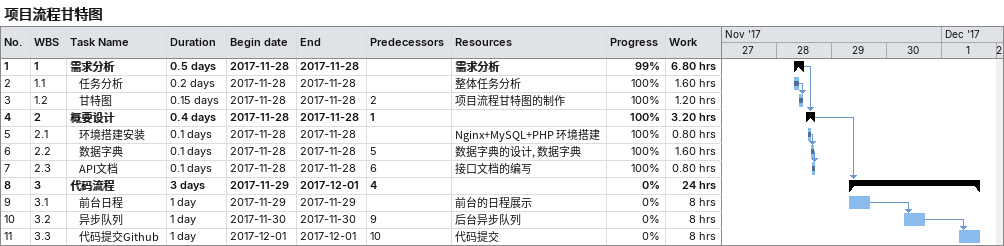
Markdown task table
项目流程甘特图

| ID | WBS | Task | Duration | Start | Finish | Predecessors | Resources | % complete | Work (h) |
|---|---|---|---|---|---|---|---|---|---|
| 1 | 1 | **需求分析** | 0.5d | 2017-11-28 | 2017-11-28 |  | 需求分析 | 99 | 6.80 |
| 2 | 1.1 | 任务分析 | 0.2d | 2017-11-28 | 2017-11-28 |  | 整体任务分析 | 100 | 1.60 |
| 3 | 1.2 | 甘特图 | 0.15d | 2017-11-28 | 2017-11-28 | 2 | 项目流程甘特图的制作 | 100 | 1.20 |
| 4 | 2 | **概要设计** | 0.4d | 2017-11-28 | 2017-11-28 | 1 |  | 100 | 3.20 |
| 5 | 2.1 | 环境搭建安装 | 0.1d | 2017-11-28 | 2017-11-28 |  | Nginx+MySQL+PHP 环境搭建 | 100 | 0.80 |
| 6 | 2.2 | 数据字典 | 0.1d | 2017-11-28 | 2017-11-28 | 5 | 数据字典的设计, 数据字典 | 100 | 1.60 |
| 7 | 2.3 | API文档 | 0.1d | 2017-11-28 | 2017-11-28 | 6 | 接口文档的编写 | 100 | 0.80 |
| 8 | 3 | **代码流程** | 3d | 2017-11-29 | 2017-12-01 | 4 |  | 0 | 24 |
| 9 | 3.1 | 前台日程 | 1d | 2017-11-29 | 2017-11-29 |  | 前台的日程展示 | 0 | 8 |
| 10 | 3.2 | 异步队列 | 1d | 2017-11-30 | 2017-11-30 | 9 | 后台异步队列 | 0 | 8 |
| 11 | 3.3 | 代码提交Github | 1d | 2017-12-01 | 2017-12-01 | 10 | 代码提交 | 0 | 8 |
